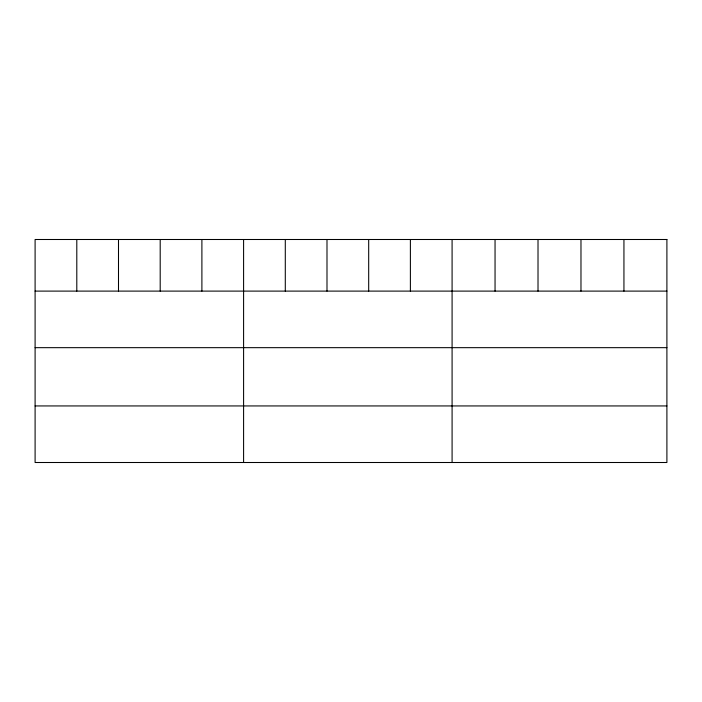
<?xml version="1.0" encoding="UTF-8"?>
<svg xmlns="http://www.w3.org/2000/svg" width="702" height="702" viewBox="0 0 702 702"><rect width="100%" height="100%" fill="white"/><g stroke="black" fill="none" stroke-linecap="round" stroke-linejoin="round"><path stroke-width="1.05" d="M35.1 291.102L666.9 291.102M35.1 347.665L666.9 347.665M35.1 405.94L666.9 405.94M623.938 239.496L623.938 291.102M580.975 239.496L580.975 291.102M538.013 239.496L538.013 291.102M495.05 239.496L495.05 291.102M452.088 239.496L452.088 462.504M410.389 239.496L410.389 291.102M368.69 239.496L368.69 291.102M326.992 239.496L326.992 291.102M285.293 239.496L285.293 291.102M243.594 239.496L243.594 462.504M201.895 239.496L201.895 291.102M160.196 239.496L160.196 291.102M118.498 239.496L118.498 291.102M76.799 239.496L76.799 291.102M666.9 239.496L35.1 239.496L35.1 462.504L666.9 462.504L666.9 239.496"/></g></svg>
